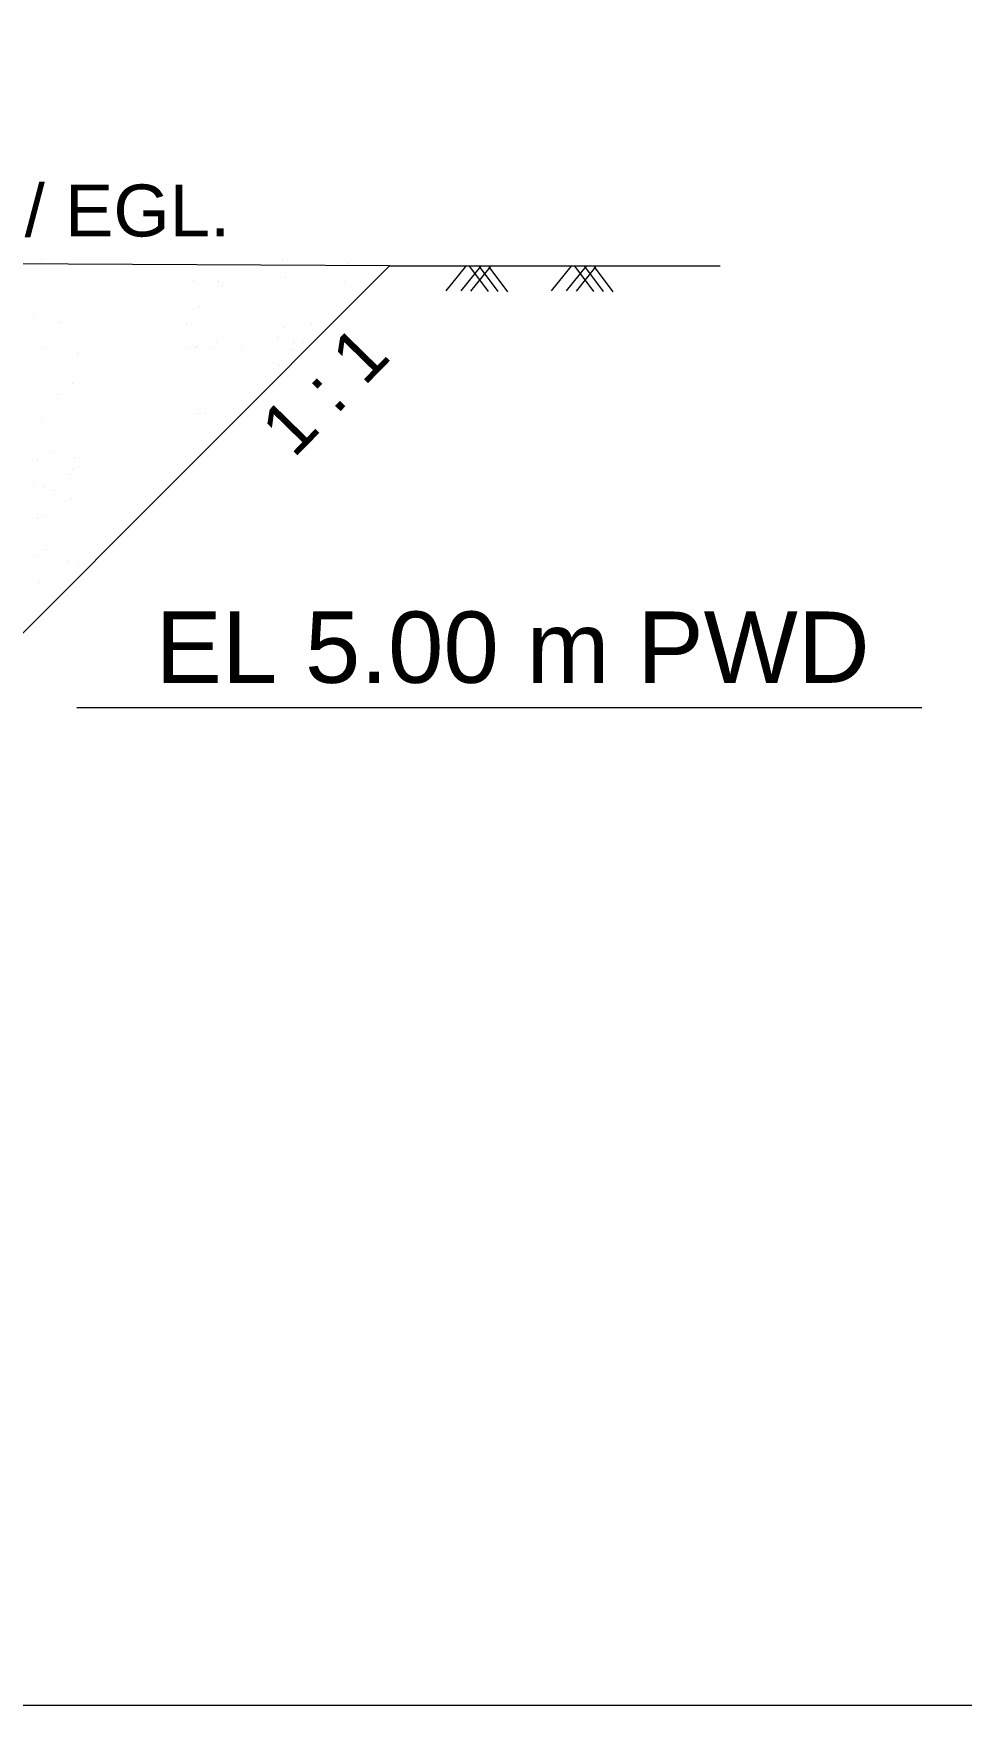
# Model space of a CAD drawing. Header units: inches. Extents: x 15 to 141071, y -30183 to 14738.
# Drawn here: x 70351.06 to 70365.22, y -9503.1 to -9477.59 of the extents above; entities that cross this region are included whole.
import ezdxf

# ---------------------------------------------------------------- set-up
doc = ezdxf.new("R2010")
doc.units = ezdxf.units.IN
doc.header["$MEASUREMENT"] = 0
doc.layers.add('LINE', color=7, linetype='Continuous')
doc.layers.add('Long Section Labels', color=7, linetype='Continuous', lineweight=9)
doc.styles.add('Arial-200', font='arial.ttf')
doc.styles.get("Standard").update_dxf_attribs({"font": 'arial.ttf'})

msp = doc.modelspace()

# ---------------------------------------------------------------- linework, layer by layer
at = {"layer": 'LINE', "color": 7, "lineweight": 20, "ltscale": 0.5}
for p, q in [((70349.762928, -9487.871645), (70356.496065, -9481.138509)), ((70349.762928, -9487.871645), (70356.496065, -9481.138509)), ((70351.181624, -9481.041638), (70351.181624, -9481.041638)), ((70351.181624, -9481.041638), (70351.181624, -9481.041638)), ((70354.864513, -9481.060282), (70354.864513, -9481.060282)), ((70354.864513, -9481.060282), (70354.864513, -9481.060282)), ((70355.870124, -9481.10144), (70355.870124, -9481.10144)), ((70355.870124, -9481.10144), (70355.870124, -9481.10144)), ((70355.994094, -9481.130579), (70355.994094, -9481.130579)), ((70355.994094, -9481.130579), (70355.994094, -9481.130579)), ((70356.496065, -9481.138509), (70361.54207, -9481.138509)), ((70356.496065, -9481.138509), (70361.54207, -9481.138509)), ((70357.652398, -9481.148771), (70357.353226, -9481.51894)), ((70357.652398, -9481.148771), (70357.353226, -9481.51894)), ((70357.882238, -9481.148024), (70357.583066, -9481.518193)), ((70357.882238, -9481.148024), (70357.583066, -9481.518193)), ((70358.003731, -9481.525982), (70357.718468, -9481.144991)), ((70358.003731, -9481.525982), (70357.718468, -9481.144991)), ((70358.030755, -9481.150774), (70357.731583, -9481.520943)), ((70358.030755, -9481.150774), (70357.731583, -9481.520943)), ((70358.152247, -9481.528732), (70357.866984, -9481.147741)), ((70358.152247, -9481.528732), (70357.866984, -9481.147741)), ((70358.300764, -9481.531482), (70358.015501, -9481.150491)), ((70358.300764, -9481.531482), (70358.015501, -9481.150491)), ((70359.260725, -9481.148771), (70358.961554, -9481.51894)), ((70359.260725, -9481.148771), (70358.961554, -9481.51894)), ((70359.490566, -9481.148024), (70359.191394, -9481.518193)), ((70359.490566, -9481.148024), (70359.191394, -9481.518193)), ((70359.612058, -9481.525982), (70359.326795, -9481.144991)), ((70359.612058, -9481.525982), (70359.326795, -9481.144991)), ((70359.639082, -9481.150774), (70359.339911, -9481.520943)), ((70359.639082, -9481.150774), (70359.339911, -9481.520943)), ((70359.760575, -9481.528732), (70359.475312, -9481.147741)), ((70359.760575, -9481.528732), (70359.475312, -9481.147741)), ((70359.909092, -9481.531482), (70359.623829, -9481.150491)), ((70359.909092, -9481.531482), (70359.623829, -9481.150491)), ((70353.501056, -9481.362553), (70353.501056, -9481.362553)), ((70353.501056, -9481.362553), (70353.501056, -9481.362553)), ((70353.884081, -9481.37446), (70353.884081, -9481.37446)), ((70353.884081, -9481.37446), (70353.884081, -9481.37446)), ((70353.948027, -9481.432216), (70353.948027, -9481.432216)), ((70353.948027, -9481.432216), (70353.948027, -9481.432216)), ((70354.902095, -9481.319855), (70354.902095, -9481.319855)), ((70354.902095, -9481.319855), (70354.902095, -9481.319855)), ((70355.804162, -9481.378103), (70355.804162, -9481.378103)), ((70355.804162, -9481.378103), (70355.804162, -9481.378103)), ((70353.587425, -9481.761069), (70353.587425, -9481.761069)), ((70353.587425, -9481.761069), (70353.587425, -9481.761069)), ((70351.063719, -9481.937218), (70351.063719, -9481.937218)), ((70351.063719, -9481.937218), (70351.063719, -9481.937218)), ((70351.477413, -9482.00495), (70351.477413, -9482.00495)), ((70351.477413, -9482.00495), (70351.477413, -9482.00495)), ((70353.397493, -9482.008594), (70353.397493, -9482.008594)), ((70353.397493, -9482.008594), (70353.397493, -9482.008594)), ((70355.308529, -9482.024024), (70355.308529, -9482.024024)), ((70355.308529, -9482.024024), (70355.308529, -9482.024024)), ((70354.784189, -9482.215435), (70354.784189, -9482.215435)), ((70354.784189, -9482.215435), (70354.784189, -9482.215435)), ((70354.892713, -9482.075446), (70354.892713, -9482.075446)), ((70354.892713, -9482.075446), (70354.892713, -9482.075446)), ((70351.180757, -9482.39156), (70351.180757, -9482.39156)), ((70351.180757, -9482.39156), (70351.180757, -9482.39156)), ((70351.731647, -9482.458945), (70351.731647, -9482.458945)), ((70351.731647, -9482.458945), (70351.731647, -9482.458945)), ((70353.382177, -9482.386881), (70353.382177, -9482.386881)), ((70353.382177, -9482.386881), (70353.382177, -9482.386881)), ((70353.530606, -9482.380401), (70353.530606, -9482.380401)), ((70353.530606, -9482.380401), (70353.530606, -9482.380401)), ((70353.558265, -9482.371286), (70353.558265, -9482.371286)), ((70353.558265, -9482.371286), (70353.558265, -9482.371286)), ((70353.821977, -9482.389661), (70353.821977, -9482.389661)), ((70353.821977, -9482.389661), (70353.821977, -9482.389661)), ((70353.848363, -9482.306973), (70353.848363, -9482.306973)), ((70353.848363, -9482.306973), (70353.848363, -9482.306973)), ((70354.23119, -9482.349812), (70354.23119, -9482.349812)), ((70354.23119, -9482.349812), (70354.23119, -9482.349812)), ((70355.011873, -9482.410634), (70355.011873, -9482.410634)), ((70355.011873, -9482.410634), (70355.011873, -9482.410634)), ((70355.032707, -9482.314817), (70355.032707, -9482.314817)), ((70355.032707, -9482.314817), (70355.032707, -9482.314817)), ((70355.181136, -9482.308337), (70355.181136, -9482.308337)), ((70355.181136, -9482.308337), (70355.181136, -9482.308337)), ((70354.821941, -9482.658158), (70354.821941, -9482.658158)), ((70354.821941, -9482.658158), (70354.821941, -9482.658158)), ((70351.653088, -9482.932528), (70351.653088, -9482.932528)), ((70351.653088, -9482.932528), (70351.653088, -9482.932528)), ((70351.428762, -9483.094681), (70351.428762, -9483.094681)), ((70351.428762, -9483.094681), (70351.428762, -9483.094681)), ((70351.180019, -9483.527728), (70351.180019, -9483.527728)), ((70351.180019, -9483.527728), (70351.180019, -9483.527728)), ((70353.586465, -9483.38645), (70353.586465, -9483.38645)), ((70353.586465, -9483.38645), (70353.586465, -9483.38645)), ((70353.690109, -9483.391297), (70353.690109, -9483.391297)), ((70353.690109, -9483.391297), (70353.690109, -9483.391297)), ((70354.326309, -9483.304079), (70354.326309, -9483.304079)), ((70354.326309, -9483.304079), (70354.326309, -9483.304079)), ((70351.310856, -9483.990261), (70351.310856, -9483.990261)), ((70351.310856, -9483.990261), (70351.310856, -9483.990261)), ((70351.686242, -9484.053929), (70351.686242, -9484.053929)), ((70351.686242, -9484.053929), (70351.686242, -9484.053929)), ((70351.116929, -9484.104581), (70351.116929, -9484.104581)), ((70351.116929, -9484.104581), (70351.116929, -9484.104581)), ((70351.622984, -9484.321179), (70351.622984, -9484.321179)), ((70351.622984, -9484.321179), (70351.622984, -9484.321179)), ((70351.653088, -9484.239947), (70351.653088, -9484.239947)), ((70351.653088, -9484.239947), (70351.653088, -9484.239947)), ((70351.062572, -9484.505538), (70351.062572, -9484.505538)), ((70351.062572, -9484.505538), (70351.062572, -9484.505538)), ((70351.211001, -9484.499057), (70351.211001, -9484.499057)), ((70351.211001, -9484.499057), (70351.211001, -9484.499057)), ((70351.375385, -9484.561051), (70351.375385, -9484.561051)), ((70351.375385, -9484.561051), (70351.375385, -9484.561051)), ((70351.641963, -9484.679518), (70351.641963, -9484.679518)), ((70351.641963, -9484.679518), (70351.641963, -9484.679518)), ((70351.126641, -9484.994099), (70351.126641, -9484.994099)), ((70351.126641, -9484.994099), (70351.126641, -9484.994099)), ((70351.184806, -9484.947706), (70351.184806, -9484.947706)), ((70351.184806, -9484.947706), (70351.184806, -9484.947706)), ((70351.063551, -9485.570952), (70351.063551, -9485.570952)), ((70351.063551, -9485.570952), (70351.063551, -9485.570952)), ((70351.257479, -9485.456631), (70351.257479, -9485.456631)), ((70351.257479, -9485.456631), (70351.257479, -9485.456631)), ((70351.593339, -9485.650987), (70351.593339, -9485.650987)), ((70351.593339, -9485.650987), (70351.593339, -9485.650987)), ((70351.741768, -9485.644507), (70351.741768, -9485.644507)), ((70351.741768, -9485.644507), (70351.741768, -9485.644507)), ((70351.157624, -9485.965428), (70351.157624, -9485.965428)), ((70351.157624, -9485.965428), (70351.157624, -9485.965428)), ((70351.131429, -9486.414077), (70351.131429, -9486.414077)), ((70351.131429, -9486.414077), (70351.131429, -9486.414077)), ((70351.721517, -9487.871645), (70364.619189, -9487.871645)), ((70351.721517, -9487.871645), (70364.619189, -9487.871645))]:
    msp.add_line(p, q, dxfattribs=at)
msp.add_lwpolyline([(70356.496065, -9481.138509), (70316.278873, -9480.925633)], dxfattribs=at)
msp.add_lwpolyline([(70356.496065, -9481.138509), (70316.278873, -9480.925633)], dxfattribs=at)
at = {"layer": 'Long Section Labels'}
msp.add_lwpolyline([(70263.899539, -9367.80053), (70455.243959, -9367.80053), (70455.243959, -9503.100169), (70263.899539, -9503.100169)], close=True, dxfattribs=at)

# ---------------------------------------------------------------- texts
at = {"layer": 'LINE', "color": 7, "lineweight": 20, "ltscale": 0.5, "style": 'Arial-200'}
msp.add_text('LWL / EGL.', height=0.7923753, dxfattribs=at).set_placement((70348.343989, -9480.6883))
msp.add_text('LWL / EGL.', height=0.7923753, dxfattribs=at).set_placement((70348.343989, -9480.6883))
msp.add_text('1 : 1', height=0.7923753, rotation=45.6254429, dxfattribs=at).set_placement((70355.031124, -9484.085485))
msp.add_text('1 : 1', height=0.7923753, rotation=45.6254429, dxfattribs=at).set_placement((70355.031124, -9484.085485))
at = {"layer": 'LINE', "color": 7, "lineweight": 20, "ltscale": 0.5, "insert": (70352.921865, -9486.409574), "char_height": 1.08842386, "width": 37.17234402, "attachment_point": 1}
msp.add_mtext('EL 5.00 m PWD', dxfattribs=at)

doc.saveas('drawing.dxf')
